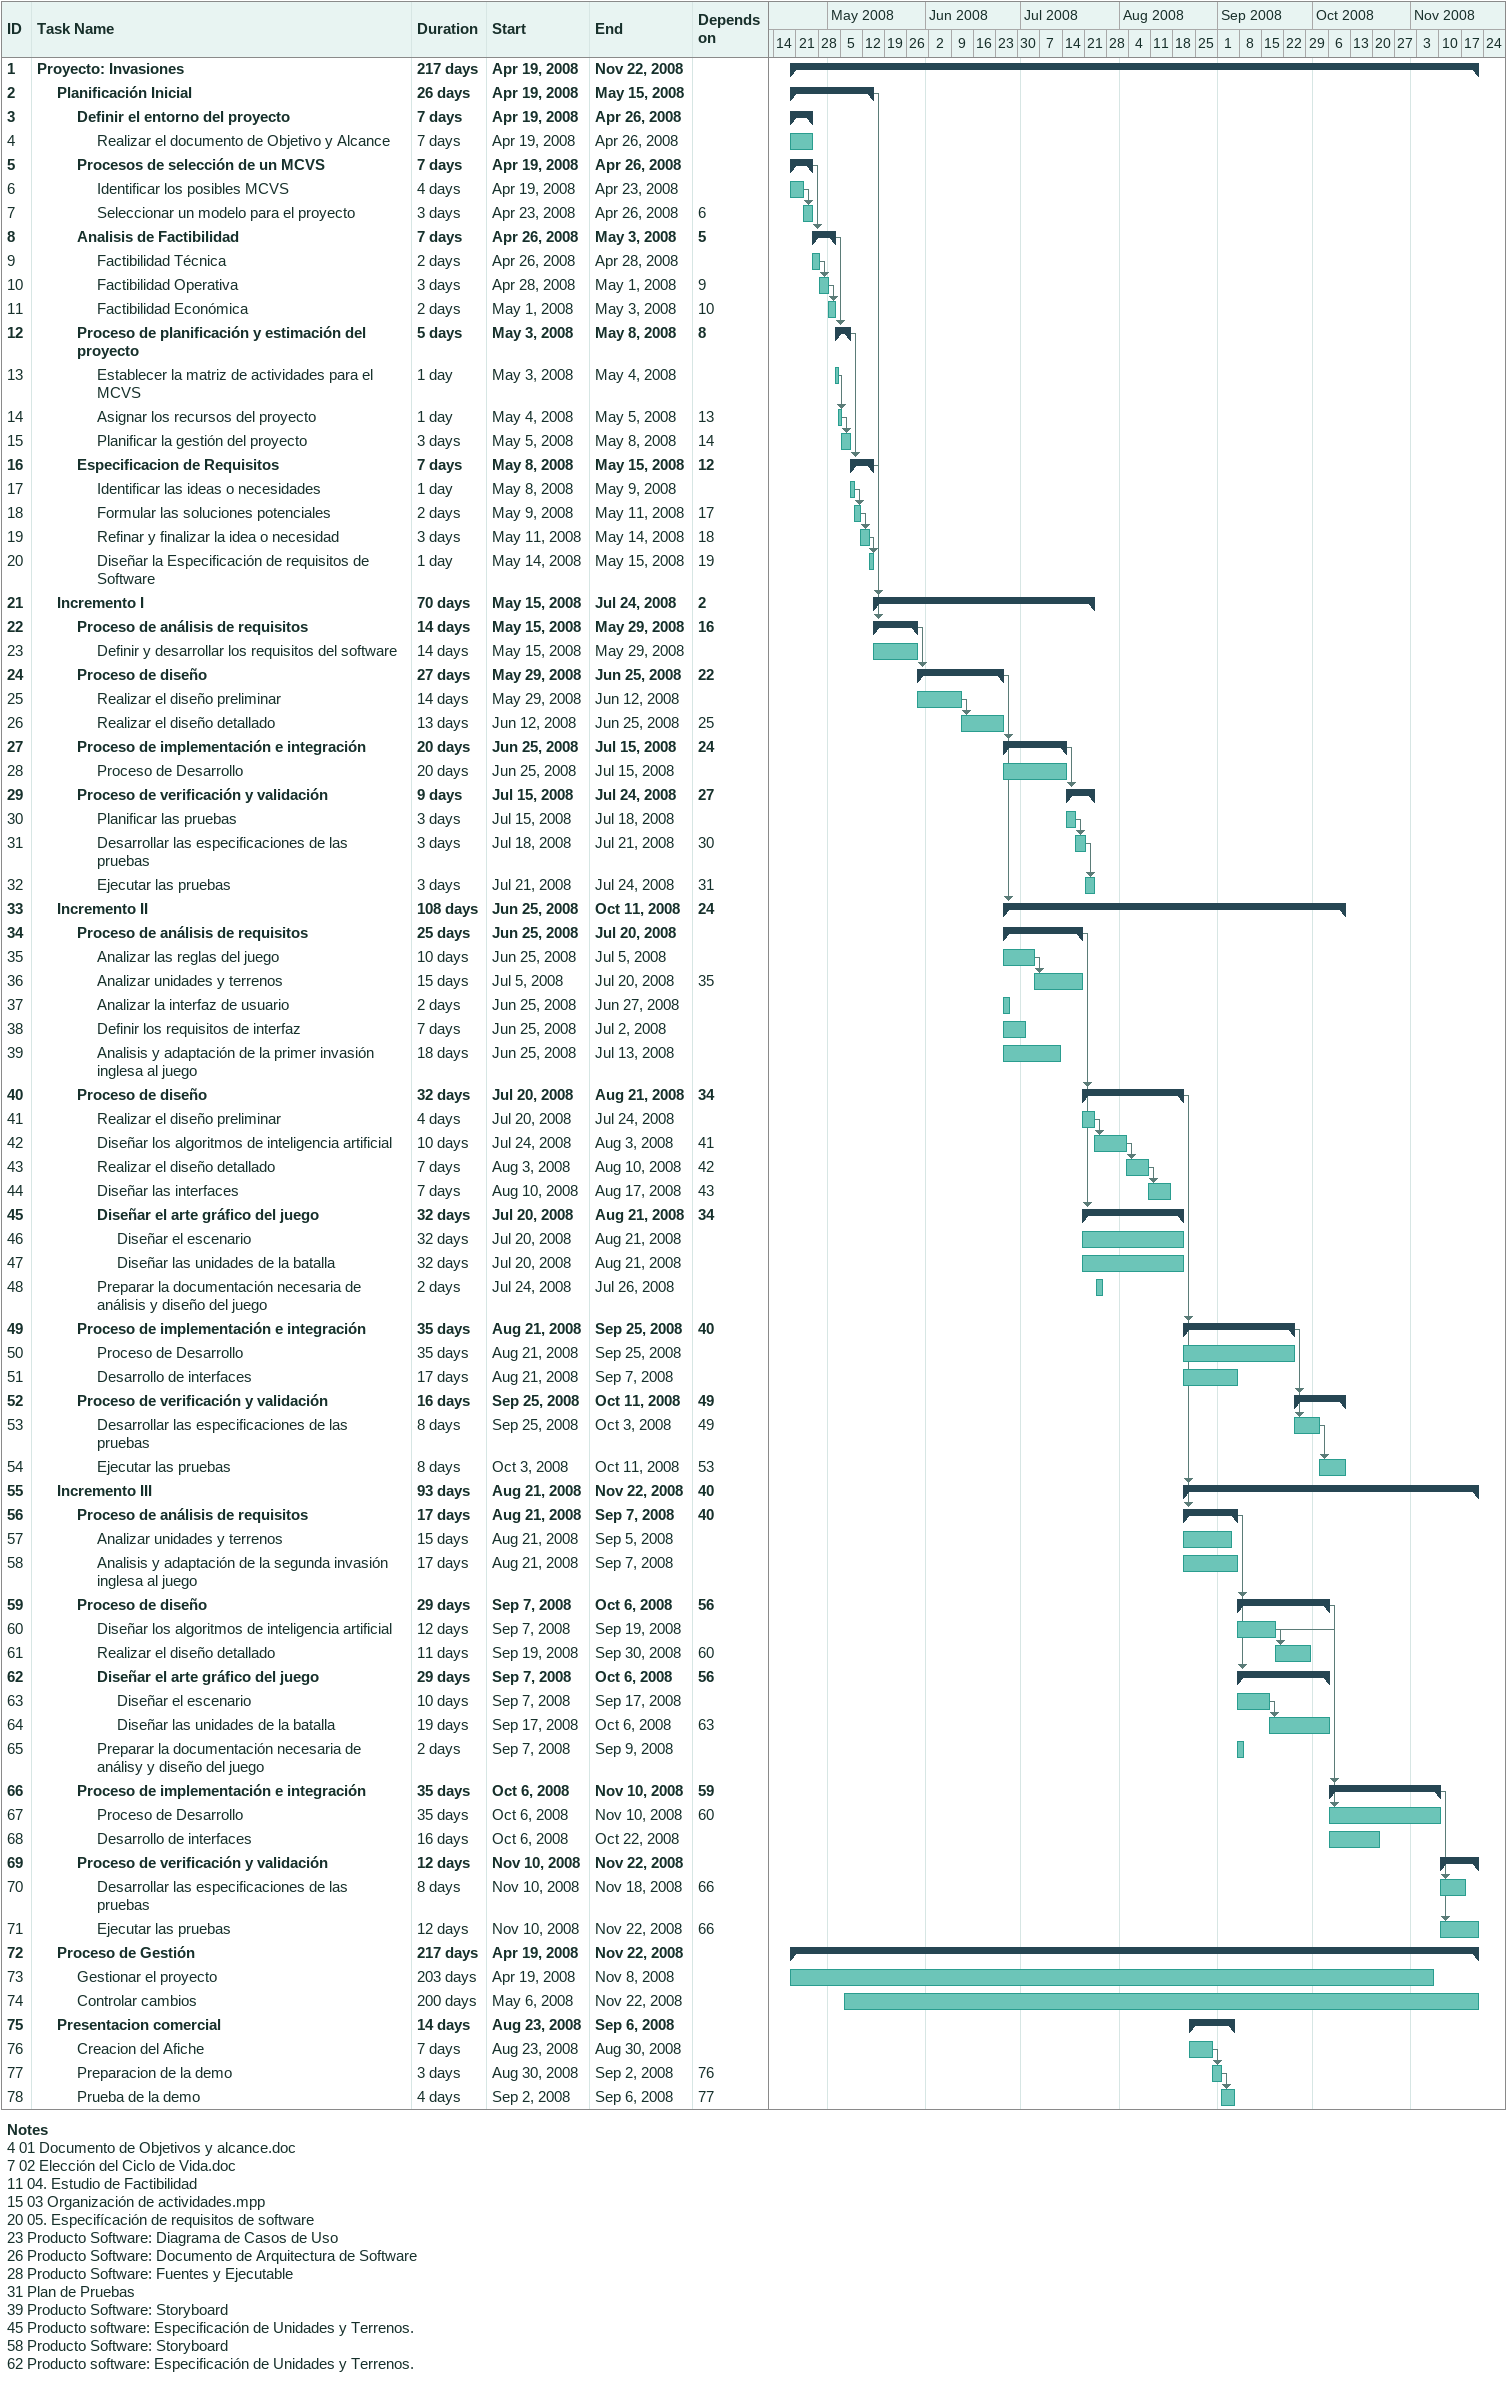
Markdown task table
| ID | Level | Task | Duration | Start | Finish | Predecessors |
|---|---|---|---|---|---|---|
| 1 | 1 | **Proyecto: Invasiones** | 217d | 2008-04-19 | 2008-11-22 |  |
| 2 | 2 | **Planificación Inicial** | 26d | 2008-04-19 | 2008-05-15 |  |
| 3 | 3 | **Definir el entorno del proyecto** | 7d | 2008-04-19 | 2008-04-26 |  |
| 4 | 4 | Realizar el documento de Objetivo y Alcance | 7d | 2008-04-19 | 2008-04-26 |  |
| 5 | 3 | **Procesos de selección de un MCVS** | 7d | 2008-04-19 | 2008-04-26 |  |
| 6 | 4 | Identificar los posibles MCVS | 4d | 2008-04-19 | 2008-04-23 |  |
| 7 | 4 | Seleccionar un modelo para el proyecto | 3d | 2008-04-23 | 2008-04-26 | 6 |
| 8 | 3 | **Analisis de Factibilidad** | 7d | 2008-04-26 | 2008-05-03 | 5 |
| 9 | 4 | Factibilidad Técnica | 2d | 2008-04-26 | 2008-04-28 |  |
| 10 | 4 | Factibilidad Operativa | 3d | 2008-04-28 | 2008-05-01 | 9 |
| 11 | 4 | Factibilidad Económica | 2d | 2008-05-01 | 2008-05-03 | 10 |
| 12 | 3 | **Proceso de planificación y estimación del proyecto** | 5d | 2008-05-03 | 2008-05-08 | 8 |
| 13 | 4 | Establecer la matriz de actividades para el MCVS | 1d | 2008-05-03 | 2008-05-04 |  |
| 14 | 4 | Asignar los recursos del proyecto | 1d | 2008-05-04 | 2008-05-05 | 13 |
| 15 | 4 | Planificar la gestión del proyecto | 3d | 2008-05-05 | 2008-05-08 | 14 |
| 16 | 3 | **Especificacion de Requisitos** | 7d | 2008-05-08 | 2008-05-15 | 12 |
| 17 | 4 | Identificar las ideas o necesidades | 1d | 2008-05-08 | 2008-05-09 |  |
| 18 | 4 | Formular las soluciones potenciales | 2d | 2008-05-09 | 2008-05-11 | 17 |
| 19 | 4 | Refinar y finalizar la idea o necesidad | 3d | 2008-05-11 | 2008-05-14 | 18 |
| 20 | 4 | Diseñar la Especificación de requisitos de Software | 1d | 2008-05-14 | 2008-05-15 | 19 |
| 21 | 2 | **Incremento I** | 70d | 2008-05-15 | 2008-07-24 | 2 |
| 22 | 3 | **Proceso de análisis de requisitos** | 14d | 2008-05-15 | 2008-05-29 | 16 |
| 23 | 4 | Definir y desarrollar los requisitos del software | 14d | 2008-05-15 | 2008-05-29 |  |
| 24 | 3 | **Proceso de diseño** | 27d | 2008-05-29 | 2008-06-25 | 22 |
| 25 | 4 | Realizar el diseño preliminar | 14d | 2008-05-29 | 2008-06-12 |  |
| 26 | 4 | Realizar el diseño detallado | 13d | 2008-06-12 | 2008-06-25 | 25 |
| 27 | 3 | **Proceso de implementación e integración** | 20d | 2008-06-25 | 2008-07-15 | 24 |
| 28 | 4 | Proceso de Desarrollo | 20d | 2008-06-25 | 2008-07-15 |  |
| 29 | 3 | **Proceso de verificación y validación** | 9d | 2008-07-15 | 2008-07-24 | 27 |
| 30 | 4 | Planificar las pruebas | 3d | 2008-07-15 | 2008-07-18 |  |
| 31 | 4 | Desarrollar las especificaciones de las pruebas | 3d | 2008-07-18 | 2008-07-21 | 30 |
| 32 | 4 | Ejecutar las pruebas | 3d | 2008-07-21 | 2008-07-24 | 31 |
| 33 | 2 | **Incremento II** | 108d | 2008-06-25 | 2008-10-11 | 24 |
| 34 | 3 | **Proceso de análisis de requisitos** | 25d | 2008-06-25 | 2008-07-20 |  |
| 35 | 4 | Analizar las reglas del juego | 10d | 2008-06-25 | 2008-07-05 |  |
| 36 | 4 | Analizar unidades y terrenos | 15d | 2008-07-05 | 2008-07-20 | 35 |
| 37 | 4 | Analizar la interfaz de usuario | 2d | 2008-06-25 | 2008-06-27 |  |
| 38 | 4 | Definir los requisitos de interfaz | 7d | 2008-06-25 | 2008-07-02 |  |
| 39 | 4 | Analisis y adaptación de la primer invasión inglesa al juego | 18d | 2008-06-25 | 2008-07-13 |  |
| 40 | 3 | **Proceso de diseño** | 32d | 2008-07-20 | 2008-08-21 | 34 |
| 41 | 4 | Realizar el diseño preliminar | 4d | 2008-07-20 | 2008-07-24 |  |
| 42 | 4 | Diseñar los algoritmos de inteligencia artificial | 10d | 2008-07-24 | 2008-08-03 | 41 |
| 43 | 4 | Realizar el diseño detallado | 7d | 2008-08-03 | 2008-08-10 | 42 |
| 44 | 4 | Diseñar las interfaces | 7d | 2008-08-10 | 2008-08-17 | 43 |
| 45 | 4 | **Diseñar el arte gráfico del juego** | 32d | 2008-07-20 | 2008-08-21 | 34 |
| 46 | 5 | Diseñar el escenario | 32d | 2008-07-20 | 2008-08-21 |  |
| 47 | 5 | Diseñar las unidades de la batalla | 32d | 2008-07-20 | 2008-08-21 |  |
| 48 | 4 | Preparar la documentación necesaria de análisis y diseño del juego | 2d | 2008-07-24 | 2008-07-26 |  |
| 49 | 3 | **Proceso de implementación e integración** | 35d | 2008-08-21 | 2008-09-25 | 40 |
| 50 | 4 | Proceso de Desarrollo | 35d | 2008-08-21 | 2008-09-25 |  |
| 51 | 4 | Desarrollo de interfaces | 17d | 2008-08-21 | 2008-09-07 |  |
| 52 | 3 | **Proceso de verificación y validación** | 16d | 2008-09-25 | 2008-10-11 | 49 |
| 53 | 4 | Desarrollar las especificaciones de las pruebas | 8d | 2008-09-25 | 2008-10-03 | 49 |
| 54 | 4 | Ejecutar las pruebas | 8d | 2008-10-03 | 2008-10-11 | 53 |
| 55 | 2 | **Incremento III** | 93d | 2008-08-21 | 2008-11-22 | 40 |
| 56 | 3 | **Proceso de análisis de requisitos** | 17d | 2008-08-21 | 2008-09-07 | 40 |
| 57 | 4 | Analizar unidades y terrenos | 15d | 2008-08-21 | 2008-09-05 |  |
| 58 | 4 | Analisis y adaptación de la segunda invasión inglesa al juego | 17d | 2008-08-21 | 2008-09-07 |  |
| 59 | 3 | **Proceso de diseño** | 29d | 2008-09-07 | 2008-10-06 | 56 |
| 60 | 4 | Diseñar los algoritmos de inteligencia artificial | 12d | 2008-09-07 | 2008-09-19 |  |
| 61 | 4 | Realizar el diseño detallado | 11d | 2008-09-19 | 2008-09-30 | 60 |
| 62 | 4 | **Diseñar el arte gráfico del juego** | 29d | 2008-09-07 | 2008-10-06 | 56 |
| 63 | 5 | Diseñar el escenario | 10d | 2008-09-07 | 2008-09-17 |  |
| 64 | 5 | Diseñar las unidades de la batalla | 19d | 2008-09-17 | 2008-10-06 | 63 |
| 65 | 4 | Preparar la documentación necesaria de análisy y diseño del juego | 2d | 2008-09-07 | 2008-09-09 |  |
| 66 | 3 | **Proceso de implementación e integración** | 35d | 2008-10-06 | 2008-11-10 | 59 |
| 67 | 4 | Proceso de Desarrollo | 35d | 2008-10-06 | 2008-11-10 | 60 |
| 68 | 4 | Desarrollo de interfaces | 16d | 2008-10-06 | 2008-10-22 |  |
| 69 | 3 | **Proceso de verificación y validación** | 12d | 2008-11-10 | 2008-11-22 |  |
| 70 | 4 | Desarrollar las especificaciones de las pruebas | 8d | 2008-11-10 | 2008-11-18 | 66 |
| 71 | 4 | Ejecutar las pruebas | 12d | 2008-11-10 | 2008-11-22 | 66 |
| 72 | 2 | **Proceso de Gestión** | 217d | 2008-04-19 | 2008-11-22 |  |
| 73 | 3 | Gestionar el proyecto | 203d | 2008-04-19 | 2008-11-08 |  |
| 74 | 3 | Controlar cambios | 200d | 2008-05-06 | 2008-11-22 |  |
| 75 | 2 | **Presentacion comercial** | 14d | 2008-08-23 | 2008-09-06 |  |
| 76 | 3 | Creacion del Afiche | 7d | 2008-08-23 | 2008-08-30 |  |
| 77 | 3 | Preparacion de la demo | 3d | 2008-08-30 | 2008-09-02 | 76 |
| 78 | 3 | Prueba de la demo | 4d | 2008-09-02 | 2008-09-06 | 77 |

Notes
- 4: 01 Documento de Objetivos y alcance.doc
- 7: 02 Elección del Ciclo de Vida.doc
- 11: 04. Estudio de Factibilidad
- 15: 03 Organización de actividades.mpp
- 20: 05. Especifícación de requisitos de software
- 23: Producto Software: Diagrama de Casos de Uso
- 26: Producto Software: Documento de Arquitectura de Software
- 28: Producto Software: Fuentes y Ejecutable
- 31: Plan de Pruebas
- 39: Producto Software: Storyboard
- 45: Producto software: Especificación de Unidades y Terrenos.
- 58: Producto Software: Storyboard
- 62: Producto software: Especificación de Unidades y Terrenos.
